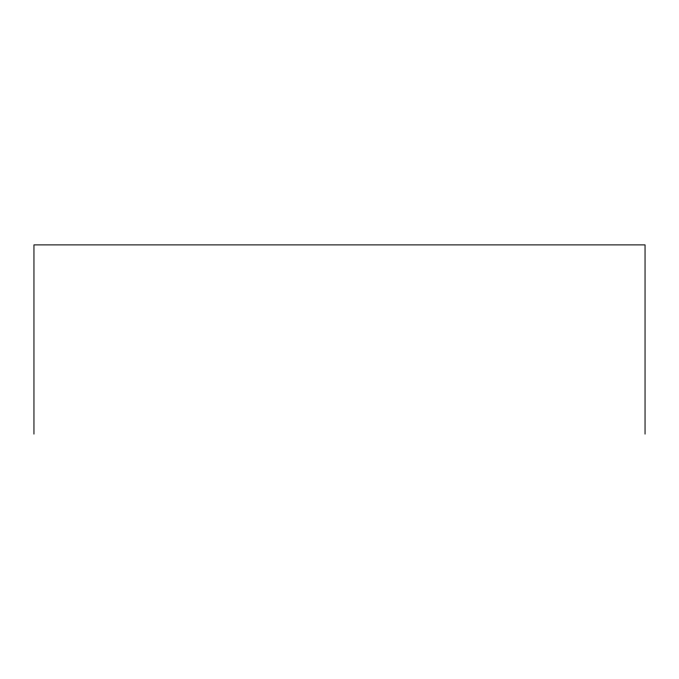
<?xml version="1.0" encoding="UTF-8"?>
<svg xmlns="http://www.w3.org/2000/svg" width="679" height="679" viewBox="0 0 679 679"><rect width="100%" height="100%" fill="white"/><g stroke="black" fill="none" stroke-linecap="round" stroke-linejoin="round"><path stroke-width="1.02" d="M645.05 434.11L645.05 244.89L33.95 244.89L33.95 434.11"/></g></svg>
